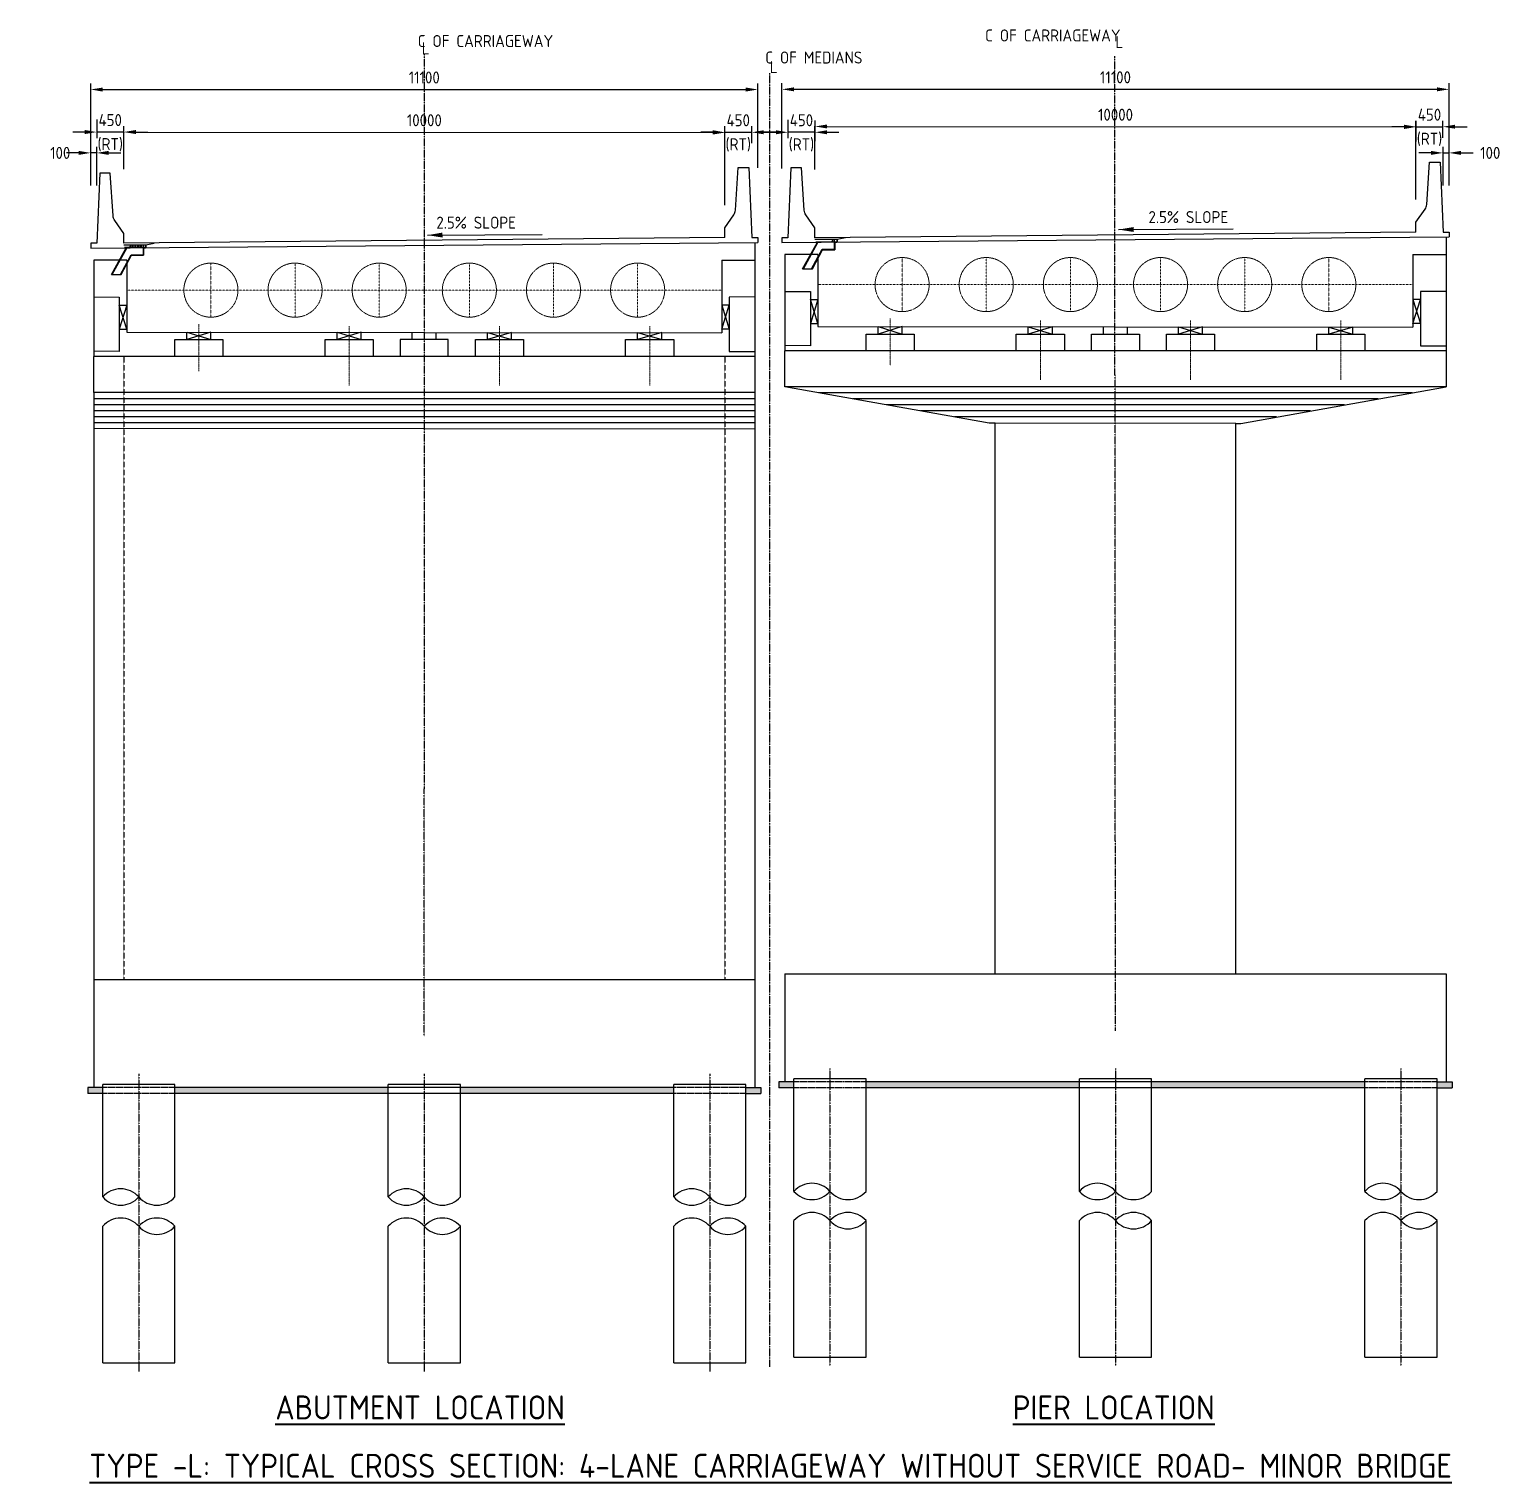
# Model space of a CAD drawing. Header units: millimetres. Extents: x 207528 to 778454, y -364692 to 101323.
# Drawn here: x 519576 to 544037, y -159691 to -135507 of the extents above; entities that cross this region are included whole.
import ezdxf

# ---------------------------------------------------------------- set-up
doc = ezdxf.new("R2010")
doc.units = ezdxf.units.MM
for name, pattern in [('CENTER', [2, 1.25, -0.25, 0.25, -0.25]), ('CENTER2', [28.575, 19.05, -3.175, 3.175, -3.175]), ('DASHED', [19.05, 12.7, -6.35]), ('HIDDEN', [0.375, 0.25, -0.125])]:
    doc.linetypes.add(name, pattern=pattern)
for name, color, linetype in [('01_1_sect-16 p&p ch-km 79260 to 84100$0$0-35-Curve-Text', 1, 'Continuous'), ('Centre', 1, 'CENTER2'), ('Dim', 253, 'Continuous'), ('Dimension', 253, 'Continuous'), ('hatch', 253, 'Continuous'), ('Misc', 1, 'Continuous'), ('Structure Dashed', 7, 'DASHED'), ('Structure Main', 3, 'Continuous')]:
    doc.layers.add(name, color=color, linetype=linetype)
for name, color, linetype, lineweight in [('centreline', 1, 'CENTER', 0), ('DWG', 7, 'Continuous', 30), ('Structure', 7, 'Continuous', 30), ('Structure int.', 255, 'Continuous', 0), ('Text large', 7, 'Continuous', 40), ('Text small', 1, 'Continuous', 20)]:
    doc.layers.add(name, color=color, linetype=linetype, lineweight=lineweight)
doc.styles.add('isocp 100', font='isocp.shx', dxfattribs={"height": 200})
doc.styles.add('isocp 200', font='isocp.shx', dxfattribs={"height": 400})
doc.styles.add('ROMANS', font='romans')
doc.styles.add('S', font='romans.shx')
doc.dimstyles.new('NH30A_100', dxfattribs={"dimscale": 100, "dimtxt": 2, "dimasz": 2, "dimexe": 1, "dimexo": 1, "dimgap": 1, "dimtad": 1, "dimdec": 0, "dimdsep": 46, "dimtxsty": 'isocp 100', "dimcen": 0.5, "dimclrd": 47, "dimclre": 47, "dimclrt": 1, "dimadec": 0, "dimazin": 0, "dimtfac": 1, "dimtdec": 0, "dimtmove": 0, "dimatfit": 3, "dimfxl": 1, "dimtolj": 1, "dimtzin": 0, "dimarcsym": 0})
doc.dimstyles.new('PS', dxfattribs={"dimscale": 0, "dimtxt": 2, "dimasz": 2, "dimexe": 1, "dimexo": 1, "dimgap": 1, "dimtad": 1, "dimdec": 0, "dimzin": 0, "dimdsep": 46, "dimtxsty": 'ROMANS', "dimcen": 1, "dimdle": 1, "dimclrd": 1, "dimclre": 1, "dimclrt": 7, "dimadec": 0, "dimazin": 0, "dimtfac": 1, "dimtdec": 0, "dimtmove": 2, "dimatfit": 3, "dimfxl": 200, "dimtvp": 250, "dimtolj": 1, "dimtzin": 0, "dimarcsym": 0})

# ---------------------------------------------------------------- blocks, each defined once
blk = doc.blocks.new('*D744')
at = {"layer": 'Defpoints', "color": 0, "transparency": 16777216}
for p in [(542647, -137130), (532646, -137815), (542646, -137823, -1)]:
    blk.add_point(p, dxfattribs=at)
at = {"layer": 'Text small', "color": 47, "lineweight": -2, "transparency": 16777216}
for p, q in [((532646, -137715), (532647, -137022)), ((532847, -137122), (542447, -137130)), ((542646, -137723), (542647, -137030))]:
    blk.add_line(p, q, dxfattribs=at)
at = {"layer": 'Text small', "color": 47, "transparency": 16777216}
for points in [[(532847, -137089), (532847, -137155), (532647, -137122)], [(542447, -137097), (542447, -137164), (542647, -137130)]]:
    blk.add_solid(points, dxfattribs=at)
at = {"layer": 'Text small', "color": 1, "transparency": 16777216, "insert": (537647, -136926), "char_height": 200, "attachment_point": 5, "rotation": 359.9516, "style": 'isocp 100'}
blk.add_mtext('\\A1;10000', dxfattribs=at)
blk = doc.blocks.new('*D743')
at = {"layer": 'Defpoints', "color": 0, "transparency": 16777216}
for p in [(543196, -136504), (532096, -137922, -2), (543196, -137913, -1)]:
    blk.add_point(p, dxfattribs=at)
at = {"layer": 'Text small', "color": 47, "lineweight": -2, "transparency": 16777216}
for p, q in [((532096, -137822), (532096, -136404)), ((543196, -137813), (543196, -136404)), ((532296, -136504), (542996, -136504))]:
    blk.add_line(p, q, dxfattribs=at)
at = {"layer": 'Text small', "color": 47, "transparency": 16777216}
for points in [[(532296, -136471), (532296, -136537), (532096, -136504)], [(542996, -136471), (542996, -136537), (543196, -136504)]]:
    blk.add_solid(points, dxfattribs=at)
at = {"layer": 'Text small', "color": 1, "transparency": 16777216, "insert": (537646, -136304), "char_height": 200, "attachment_point": 5, "style": 'isocp 100'}
blk.add_mtext('\\A1;11100', dxfattribs=at)
blk = doc.blocks.new('*D745')
at = {"layer": 'Defpoints', "color": 0, "transparency": 16777216}
for p in [(531147, -137223), (521146, -137908), (531146, -137916, -1)]:
    blk.add_point(p, dxfattribs=at)
at = {"layer": 'Text small', "color": 47, "lineweight": -2, "transparency": 16777216}
for p, q in [((521146, -137808), (521147, -137115)), ((521347, -137215), (530947, -137223)), ((531146, -137816), (531147, -137123))]:
    blk.add_line(p, q, dxfattribs=at)
at = {"layer": 'Text small', "color": 47, "transparency": 16777216}
for points in [[(521347, -137182), (521347, -137248), (521147, -137215)], [(530947, -137190), (530947, -137256), (531147, -137223)]]:
    blk.add_solid(points, dxfattribs=at)
at = {"layer": 'Text small', "color": 1, "transparency": 16777216, "insert": (526147, -137019), "char_height": 200, "attachment_point": 5, "rotation": 359.9516, "style": 'isocp 100'}
blk.add_mtext('\\A1;10000', dxfattribs=at)
blk = doc.blocks.new('*D742')
at = {"layer": 'Defpoints', "color": 0, "transparency": 16777216}
for p in [(531696, -136507), (520596, -137908, -2), (531696, -137909, -1)]:
    blk.add_point(p, dxfattribs=at)
at = {"layer": 'Text small', "color": 47, "lineweight": -2, "transparency": 16777216}
for p, q in [((520596, -137808), (520596, -136407)), ((531696, -137809), (531696, -136407)), ((520796, -136507), (531496, -136507))]:
    blk.add_line(p, q, dxfattribs=at)
at = {"layer": 'Text small', "color": 47, "transparency": 16777216}
for points in [[(520796, -136474), (520796, -136541), (520596, -136507)], [(531496, -136474), (531496, -136541), (531696, -136507)]]:
    blk.add_solid(points, dxfattribs=at)
at = {"layer": 'Text small', "color": 1, "transparency": 16777216, "insert": (526146, -136307), "char_height": 200, "attachment_point": 5, "style": 'isocp 100'}
blk.add_mtext('\\A1;11100', dxfattribs=at)
blk = doc.blocks.new('*D784')
at = {"layer": 'Defpoints', "color": 0, "transparency": 16777216}
for p in [(532196, -136909), (532196, -137219), (532646, -137939)]:
    blk.add_point(p, dxfattribs=at)
at = {"layer": 'Text small', "color": 47, "lineweight": -2, "transparency": 16777216}
for p, q in [((531996, -137219), (531796, -137219)), ((532196, -137009), (532196, -137319)), ((532646, -137219), (532196, -137219)), ((532646, -137839), (532646, -137119)), ((532846, -137219), (533046, -137219))]:
    blk.add_line(p, q, dxfattribs=at)
at = {"layer": 'Text small', "color": 47, "transparency": 16777216}
for points in [[(531996, -137185), (531996, -137252), (532196, -137219)], [(532846, -137185), (532846, -137252), (532646, -137219)]]:
    blk.add_solid(points, dxfattribs=at)
at = {"layer": 'Text small', "color": 1, "transparency": 16777216, "char_height": 200, "attachment_point": 5, "style": 'isocp 100'}
for s, insert in [('\\A1;450', (532421, -137019)), ('\\A1;(RT)', (532421, -137429))]:
    blk.add_mtext(s, dxfattribs=dict(at, insert=insert))
blk = doc.blocks.new('*D790')
at = {"layer": 'Defpoints', "color": 0, "transparency": 16777216}
for p in [(531595, -137219), (531595, -137502), (531146, -138532)]:
    blk.add_point(p, dxfattribs=at)
at = {"layer": 'Text small', "color": 47, "lineweight": -2, "transparency": 16777216}
for p, q in [((530946, -137219), (530746, -137219)), ((531146, -138432), (531146, -137119)), ((531146, -137219), (531595, -137219)), ((531595, -137402), (531595, -137119)), ((531795, -137219), (531995, -137219))]:
    blk.add_line(p, q, dxfattribs=at)
at = {"layer": 'Text small', "color": 47, "transparency": 16777216}
for points in [[(530946, -137185), (530946, -137252), (531146, -137219)], [(531795, -137185), (531795, -137252), (531595, -137219)]]:
    blk.add_solid(points, dxfattribs=at)
at = {"layer": 'Text small', "color": 1, "transparency": 16777216, "char_height": 200, "attachment_point": 5, "style": 'isocp 100'}
for s, insert in [('\\A1;450', (531370, -137019)), ('\\A1;(RT)', (531370, -137429))]:
    blk.add_mtext(s, dxfattribs=dict(at, insert=insert))
blk = doc.blocks.new('*D793')
at = {"layer": 'Defpoints', "color": 0, "transparency": 16777216}
for p in [(520696, -136905), (520696, -137215), (521146, -137935)]:
    blk.add_point(p, dxfattribs=at)
at = {"layer": 'Text small', "color": 47, "lineweight": -2, "transparency": 16777216}
for p, q in [((520496, -137215), (520296, -137215)), ((520696, -137005), (520696, -137315)), ((521146, -137215), (520696, -137215)), ((521146, -137835), (521146, -137115)), ((521346, -137215), (521546, -137215))]:
    blk.add_line(p, q, dxfattribs=at)
at = {"layer": 'Text small', "color": 47, "transparency": 16777216}
for points in [[(520496, -137181), (520496, -137248), (520696, -137215)], [(521346, -137181), (521346, -137248), (521146, -137215)]]:
    blk.add_solid(points, dxfattribs=at)
at = {"layer": 'Text small', "color": 1, "transparency": 16777216, "char_height": 200, "attachment_point": 5, "style": 'isocp 100'}
for s, insert in [('\\A1;450', (520921, -137015)), ('\\A1;(RT)', (520921, -137425))]:
    blk.add_mtext(s, dxfattribs=dict(at, insert=insert))
blk = doc.blocks.new('*D792')
at = {"layer": 'Defpoints', "color": 0, "transparency": 16777216}
for p in [(543095, -137126), (543095, -137409), (542646, -138440)]:
    blk.add_point(p, dxfattribs=at)
at = {"layer": 'Text small', "color": 47, "lineweight": -2, "transparency": 16777216}
for p, q in [((542446, -137126), (542246, -137126)), ((542646, -138340), (542646, -137026)), ((542646, -137126), (543095, -137126)), ((543095, -137309), (543095, -137026)), ((543295, -137126), (543495, -137126))]:
    blk.add_line(p, q, dxfattribs=at)
at = {"layer": 'Text small', "color": 47, "transparency": 16777216}
for points in [[(542446, -137093), (542446, -137159), (542646, -137126)], [(543295, -137093), (543295, -137159), (543095, -137126)]]:
    blk.add_solid(points, dxfattribs=at)
at = {"layer": 'Text small', "color": 1, "transparency": 16777216, "char_height": 200, "attachment_point": 5, "style": 'isocp 100'}
for s, insert in [('\\A1;450', (542871, -136926)), ('\\A1;(RT)', (542871, -137336))]:
    blk.add_mtext(s, dxfattribs=dict(at, insert=insert))
blk = doc.blocks.new('*D791')
at = {"layer": 'Defpoints', "color": 0, "transparency": 16777216}
for p in [(543196, -137562), (543096, -138203), (543196, -138203)]:
    blk.add_point(p, dxfattribs=at)
at = {"layer": 'Text small', "color": 47, "lineweight": -2, "transparency": 16777216}
for p, q in [((543096, -138103), (543096, -137462)), ((543196, -138103), (543196, -137462)), ((542896, -137562), (542696, -137562)), ((543096, -137562), (543196, -137562)), ((543396, -137562), (543596, -137562))]:
    blk.add_line(p, q, dxfattribs=at)
at = {"layer": 'Text small', "color": 47, "transparency": 16777216}
for points in [[(542896, -137528), (542896, -137595), (543096, -137562)], [(543396, -137528), (543396, -137595), (543196, -137562)]]:
    blk.add_solid(points, dxfattribs=at)
at = {"layer": 'Text small', "color": 1, "transparency": 16777216, "insert": (543596, -137562), "char_height": 200, "attachment_point": 5, "style": 'isocp 100'}
blk.add_mtext('\\A1;     100', dxfattribs=at)
blk = doc.blocks.new('*D847')
at = {"layer": 'Defpoints', "color": 0, "transparency": 16777216}
for p in [(520596, -137562), (520596, -138203), (520696, -138203)]:
    blk.add_point(p, dxfattribs=at)
at = {"layer": 'Text small', "color": 47, "lineweight": -2, "transparency": 16777216}
for p, q in [((520596, -138103), (520596, -137462)), ((520696, -138103), (520696, -137462)), ((520396, -137562), (520196, -137562)), ((520696, -137562), (520596, -137562)), ((520896, -137562), (521096, -137562))]:
    blk.add_line(p, q, dxfattribs=at)
at = {"layer": 'Text small', "color": 47, "transparency": 16777216}
for points in [[(520396, -137528), (520396, -137595), (520596, -137562)], [(520896, -137528), (520896, -137595), (520696, -137562)]]:
    blk.add_solid(points, dxfattribs=at)
at = {"layer": 'Text small', "color": 1, "transparency": 16777216, "insert": (519803, -137562), "char_height": 200, "attachment_point": 5, "style": 'isocp 100'}
blk.add_mtext('\\A1;     100', dxfattribs=at)

msp = doc.modelspace()

# ---------------------------------------------------------------- hatches: boundary and pattern name
at = {"layer": 'Dim'}
h = msp.add_hatch(dxfattribs=at)
h.set_pattern_fill('AR-CONC', color=256, scale=20, style=0)
h.set_pattern_definition([(50, (515304.06, -480382.92), (143.452037, -12.550427), [15, -165]), (355, (515304.06, -480382.92), (-27.75027, 150.43843), [12, -132]), (100.451444, (515316.01, -480383.97), (115.70177, 137.888), [12.74804, -140.22842]), (46.1842, (515304.06, -480342.92), (213.44827, -33.10386), [22.5, -247.5]), (96.635635, (515321.85, -480345.68), (186.93239, 194.82372), [19.12207, -210.34275]), (351.184164, (515304.06, -480342.92), (186.93239, 194.82372), [18, -198]), (21, (515324.06, -480352.92), (119.38141, -80.52378), [15, -165]), (326, (515324.06, -480352.92), (48.663066, 145.03001), [12, -132]), (71.451445, (515334.01, -480359.63), (168.044475, 64.50623), [12.74804, -140.22842]), (37.5, (515304.06, -480382.923), (2.431971, 66.578771), [0, -130.4, 0, -134, 0, -132.5]), (7.5, (515304.06, -480382.92), (52.613907, 78.882342), [0, -76.4, 0, -127.4, 0, -50.5]), (327.5, (515259.46, -480382.923), (106.764487, -4.510974), [0, -50, 0, -156, 0, -207]), (317.5, (515239.46, -480382.92), (116.637234, 20.020996), [0, -65, 0, -103.6, 0, -147])])
h.paths.add_polyline_path([(520546, -153116.5), (520796, -153116.5), (520796, -153216.5), (520546, -153216.5)])
h.paths.add_polyline_path([(521996, -153116.5), (525546, -153116.5), (525546, -153216.5), (521996, -153216.5)])
h.paths.add_polyline_path([(526746, -153116.5), (530296, -153116.5), (530296, -153216.5), (526746, -153216.5)])
h.paths.add_polyline_path([(531496, -153116.5), (531646, -153116.5), (531746, -153116.5), (531746, -153216.5), (531496, -153216.5)])
h = msp.add_hatch(dxfattribs=at)
h.set_pattern_fill('AR-CONC', color=256, scale=20, style=0)
h.set_pattern_definition([(50, (502804.12, -480290.23), (143.452037, -12.550427), [15, -165]), (355, (502804.12, -480290.23), (-27.75027, 150.43843), [12, -132]), (100.451444, (502816.07, -480291.27), (115.70177, 137.888), [12.74804, -140.22842]), (46.1842, (502804.12, -480250.23), (213.44827, -33.10386), [22.5, -247.5]), (96.635635, (502821.9, -480252.99), (186.93239, 194.82372), [19.12207, -210.34275]), (351.184164, (502804.12, -480250.23), (186.93239, 194.82372), [18, -198]), (21, (502824.12, -480260.23), (119.38141, -80.52378), [15, -165]), (326, (502824.12, -480260.23), (48.663066, 145.03001), [12, -132]), (71.451445, (502834.07, -480266.94), (168.044475, 64.50623), [12.74804, -140.22842]), (37.5, (502804.117, -480290.227), (2.431971, 66.578771), [0, -130.4, 0, -134, 0, -132.5]), (7.5, (502804.12, -480290.23), (52.613907, 78.882342), [0, -76.4, 0, -127.4, 0, -50.5]), (327.5, (502759.517, -480290.227), (106.764487, -4.510974), [0, -50, 0, -156, 0, -207]), (317.5, (502739.52, -480290.23), (116.637234, 20.020996), [0, -65, 0, -103.6, 0, -147])])
h.paths.add_polyline_path([(532046, -153023.8), (532296, -153023.8), (532296, -153123.8), (532046, -153123.8)])
h.paths.add_polyline_path([(533496, -153023.8), (537046, -153023.8), (537046, -153123.8), (533496, -153123.8)])
h.paths.add_polyline_path([(538246, -153023.8), (541796, -153023.8), (541796, -153123.8), (538246, -153123.8)])
h.paths.add_polyline_path([(542996, -153023.8), (543146, -153023.8), (543246, -153023.8), (543246, -153123.8), (542996, -153123.8)])

# ---------------------------------------------------------------- linework, layer by layer
for p, q in [((520696, -139146.8, -23098.1), (520696, -139146.2, -23098.1)), ((543096, -138958.5, 5.5), (543096, -138957.8, 5.5))]:
    msp.add_line(p, q)
at = {"color": 0}
for p, q in [((520939.4, -139583.3, -23098), (521188.4, -139141.3, -23098)), ((520953.1, -139583.3, -23098), (521195.7, -139148.2, -23098)), ((521146.3, -139091.8, -23098), (521515.7, -139090.6, -23098)), ((521161, -139133.3, -23098), (521467.7, -139133.3, -23098)), ((521234.3, -139124, -23098), (521250.3, -139124, -23098)), ((521250.3, -139090.6, -23098), (521250.3, -139124, -23098)), ((521281, -139090.6, -23098), (521281, -139124, -23098)), ((521281, -139124, -23098), (521297, -139124, -23098)), ((521297, -139090.6, -23098), (521297, -139124, -23098)), ((521327.7, -139090.6, -23098), (521327.7, -139124, -23098)), ((521327.7, -139124, -23098), (521343.7, -139124, -23098)), ((521343.7, -139090.6, -23098), (521343.7, -139124, -23098)), ((521374.3, -139090.6, -23098), (521374.3, -139124, -23098)), ((521374.3, -139124, -23098), (521390.3, -139124, -23098)), ((521390.3, -139090.6, -23098), (521390.3, -139124, -23098)), ((521421, -139090.6, -23098), (521421, -139124, -23098)), ((521421, -139124, -23098), (521437, -139124, -23098)), ((521437, -139090.6, -23098), (521437, -139124, -23098)), ((521467.7, -139090.6, -23098), (521467.7, -139258.6, -23098)), ((521467.7, -139133.3, -23098), (521507.7, -139133.3, -23098)), ((521475.7, -139141.3, -23098), (521475.7, -139266.6, -23098)), ((521475.7, -139141.3, -23098), (521510.3, -139141.3, -23098)), ((521515.7, -139133.3, -23098), (521507.7, -139133.3, -23098)), ((521510.3, -139090.6, -23098), (521510.3, -139141.3, -23098)), ((521515.7, -139090.6, -23098), (521653.5, -139062, -23098)), ((521515.7, -139090.6, -23098), (521515.7, -139133.3, -23098)), ((532439.5, -139490.6, 4.6), (532688.5, -139048.6, 4.6)), ((532453.2, -139490.6, 4.6), (532695.7, -139055.5, 4.6)), ((532589.5, -139490.6, 4.6), (532767.5, -139165.9, 4.6)), ((532603.2, -139490.6, 4.6), (532773.7, -139173.9, 4.6)), ((532646.4, -138999.1, 4.6), (533015.7, -138997.9, 4.6)), ((532661, -139040.6, 4.6), (532967.7, -139040.6, 4.6)), ((532767.5, -139165.9, 4.6), (532967.7, -139165.9, 4.6)), ((532773.7, -139173.9, 4.6), (532975.7, -139173.9, 4.6)), ((532921, -139031.3, 4.6), (532937, -139031.3, 4.6)), ((532937, -138997.9, 4.6), (532937, -139031.3, 4.6)), ((532967.7, -138997.9, 4.6), (532967.7, -139165.9, 4.6)), ((532967.7, -139040.6, 4.6), (533007.7, -139040.6, 4.6)), ((532975.7, -139048.6, 4.6), (532975.7, -139173.9, 4.6)), ((532975.7, -139048.6, 4.6), (533010.4, -139048.6, 4.6)), ((533015.7, -139040.6, 4.6), (533007.7, -139040.6, 4.6)), ((533010.4, -138997.9, 4.6), (533010.4, -139048.6, 4.6)), ((533015.7, -138997.9, 4.6), (533153.6, -138969.3, 4.6)), ((533015.7, -138997.9, 4.6), (533015.7, -139040.6, 4.6)), ((521089.4, -139583.3, -23098), (521267.4, -139258.6, -23098)), ((521103.1, -139583.3, -23098), (521273.6, -139266.6, -23098)), ((521267.4, -139258.6, -23098), (521467.7, -139258.6, -23098)), ((521273.6, -139266.6, -23098), (521475.7, -139266.6, -23098)), ((520939.4, -139583.3, -23098), (521103.1, -139583.3, -23098)), ((532439.5, -139490.6, 4.6), (532603.2, -139490.6, 4.6))]:
    msp.add_line(p, q, dxfattribs=at)
at = {"layer": '01_1_sect-16 p&p ch-km 79260 to 84100$0$0-35-Curve-Text', "color": 3}
for p, q in [((531646, -139053.4, -24229.2), (531646, -141549.8, 160564.3)), ((543146, -138960.7, -1126.6), (543146, -141457.1, 183666.9)), ((521196, -139345.7, -18382.6), (520646, -139345.7, -23098.1)), ((520646, -139345.7, -23098.1), (520646, -140949.8, 160564.3)), ((531096, -139345.7, -18382.6), (531646, -139345.7, -23098.1)), ((532696, -139253.1, 4720), (532146, -139253.1, 4.6)), ((532146, -139253.1, 4.6), (532146, -140857.1, 183666.9)), ((542596, -139253.1, 4720), (543146, -139253.1, 4.6))]:
    msp.add_line(p, q, dxfattribs=at)
at = {"layer": 'Centre', "ltscale": 0.2}
for p, q in [((526146, -152264.1, -23100.7), (526149.6, -135921.5, 160566.1)), ((537646, -152171.4, 2), (537634.4, -135950.8, 6)), ((531896, -157765, -1.1), (531896, -136234.2, 1.7)), ((532896, -152797.3, 2), (532896, -157749.6, 2)), ((537646, -152797.3, 2), (537646, -157749.6, 2)), ((542396, -152797.3, 2), (542396, -157749.6, 2)), ((521396, -152890, -23100.7), (521396, -157842.3, -23100.7)), ((526146, -152890, -23100.7), (526146, -157842.3, -23100.7)), ((530896, -152890, -23100.7), (530896, -157842.3, -23100.7))]:
    msp.add_line(p, q, dxfattribs=at)
at = {"layer": 'centreline', "ltscale": 0.09}
for p, q in [((523996, -139396.1, -103252.9), (523996, -140296.1, -103252.9)), ((525396, -139394.4, -103252.8), (525396, -140294.4, -103252.8)), ((526896, -139394.4, -103252.8), (526896, -140294.4, -103252.8)), ((535496, -139303.4, -80150.3), (535496, -140203.4, -80150.3)), ((536896, -139301.7, -80150.2), (536896, -140201.7, -80150.2)), ((538396, -139301.7, -80150.2), (538396, -140201.7, -80150.2)), ((539796, -139303.4, -80150.3), (539796, -140203.4, -80150.3))]:
    msp.add_line(p, q, dxfattribs=at)
at = {"layer": 'centreline', "ltscale": 0.1}
for p, q in [((528296, -139396.1, -103252.9), (528296, -140296.1, -103252.9)), ((529696, -139396, -103252.9), (529696, -140296, -103252.9)), ((531096, -139844.9, -18382.6), (521196, -139844.9, -23097.6)), ((542596, -139752.2, 4720), (532696, -139752.2, 5))]:
    msp.add_line(p, q, dxfattribs=at)
at = {"layer": 'centreline', "ltscale": 10}
for p, q in [((533896, -140318.3, 4.6), (533896, -141098.9, 4.6)), ((536396, -140353.5, 4.7), (536396, -141339.2, 4.7)), ((538896, -140353.5, 4.8), (538896, -141339.2, 4.8)), ((541396, -140353.5, 4.7), (541396, -141339.2, 4.7)), ((522396, -140410.9, -23098), (522396, -141191.6, -23098)), ((524896, -140446.2, -23097.9), (524896, -141431.9, -23097.9)), ((527396, -140446.2, -23097.8), (527396, -141431.9, -23097.8)), ((529896, -140446.2, -23097.9), (529896, -141431.9, -23097.9))]:
    msp.add_line(p, q, dxfattribs=at)
at = {"layer": 'Dim'}
msp.add_line((531696, -138971.2, -23097.2), (531696, -139053, -23097.2), dxfattribs=at)
at = {"layer": 'DWG', "color": 7, "lineweight": -2}
for p, q in [((521071, -140094.7, -18382.6), (521196, -140094.7, -18382.6)), ((531221, -140094.7, -18382.6), (531096, -140094.7, -18382.6)), ((532571, -140002, 4720), (532696, -140002, 4720)), ((542721, -140002, 4720), (542596, -140002, 4720)), ((532571, -140402, 4720), (532696, -140402, 4720)), ((542721, -140402, 4720), (542596, -140402, 4720)), ((521071, -140494.7, -18382.6), (521196, -140494.7, -18382.6)), ((522196, -140669.7, -206760.4), (522196, -140545.8, -206760.4)), ((522596, -140669.7, -206760.4), (522596, -140545.8, -206760.4)), ((524696, -140669.9, -206760.3), (524696, -140548, -206760.3)), ((525096, -140669.9, -206760.3), (525096, -140548, -206760.3)), ((525946, -140669.9, -290707.7), (525946, -140550.2, -290707.7)), ((526346, -140669.9, -290707.7), (526346, -140550.2, -290707.7)), ((527196, -140669.9, -206760.2), (527196, -140550.2, -206760.2)), ((527596, -140669.9, -206760.2), (527596, -140550.2, -206760.2)), ((529696, -140669.9, -206760.3), (529696, -140552.4, -206760.3)), ((530096, -140669.9, -206760.3), (530096, -140552.4, -206760.3)), ((531221, -140494.7, -18382.6), (531096, -140494.7, -18382.6)), ((533696, -140577, -183657.8), (533696, -140453.1, -183657.8)), ((534096, -140577, -183657.8), (534096, -140453.1, -183657.8)), ((536196, -140577.2, -183657.6), (536196, -140455.3, -183657.6)), ((536596, -140577.2, -183657.6), (536596, -140455.3, -183657.6)), ((537446, -140577.2, -183657.6), (537446, -140457.5, -183657.6)), ((537846, -140577.2, -183657.6), (537846, -140457.5, -183657.6)), ((538696, -140577.2, -183657.5), (538696, -140457.5, -183657.5)), ((539096, -140577.2, -183657.5), (539096, -140457.5, -183657.5)), ((541196, -140577.2, -183657.6), (541196, -140459.7, -183657.6)), ((541596, -140577.2, -183657.6), (541596, -140459.7, -183657.6))]:
    msp.add_line(p, q, dxfattribs=at)
at = {"layer": 'DWG', "lineweight": -2}
for points, elevation in [([(532146, -139866.5), (532571, -139869.8), (532571, -140772.9), (532146, -140769.7)], 4.6), ([(543146, -139866.5), (542721, -139869.8), (542721, -140772.9), (543146, -140772.9)], 4.6), ([(520646, -139959.2), (521071, -139962.5), (521071, -140865.6), (520646, -140862.4)], -23098.1), ([(531646, -139959.2), (531221, -139962.5), (531221, -140865.6), (531646, -140865.6)], -23098.1), ([(533496, -140857.1), (533496, -140577), (534296, -140577), (534296, -140857.1)], 4.6), ([(535996, -140857.1), (535996, -140577.2), (536796, -140577.2), (536796, -140857.1)], 4.7), ([(537246, -140857.1), (537246, -140577.2), (538046, -140577.2), (538046, -140857.1)], 4.8), ([(538496, -140857.1), (538496, -140577.2), (539296, -140577.2), (539296, -140857.1)], 4.8), ([(540996, -140857.1), (540996, -140577.2), (541796, -140577.2), (541796, -140857.1)], 4.7), ([(521996, -140949.8), (521996, -140669.7), (522796, -140669.7), (522796, -140949.8)], -23098), ([(524496, -140949.8), (524496, -140669.9), (525296, -140669.9), (525296, -140949.8)], -23097.9), ([(526546, -140949.8), (526546, -140669.9), (525746, -140669.9), (525746, -140949.8)], -107045.4), ([(526996, -140949.8), (526996, -140669.9), (527796, -140669.9), (527796, -140949.8)], -23097.8), ([(529496, -140949.8), (529496, -140669.9), (530296, -140669.9), (530296, -140949.8)], -23097.9)]:
    msp.add_lwpolyline(points, dxfattribs=dict(at, elevation=elevation))
at = {"layer": 'hatch', "color": 7, "lineweight": -2}
for p, q in [((521196, -140094.7, -18382.6), (521071, -140494.7, -18382.6)), ((521196, -140494.7, -18382.6), (521071, -140094.7, -18382.6)), ((531096, -140094.7, -18382.6), (531221, -140494.7, -18382.6)), ((531096, -140494.7, -18382.6), (531221, -140094.7, -18382.6)), ((532696, -140002, 4720), (532571, -140402, 4720)), ((532696, -140402, 4720), (532571, -140002, 4720)), ((542596, -140002, 4720), (542721, -140402, 4720)), ((542596, -140402, 4720), (542721, -140002, 4720)), ((522196, -140545.8, -206760.4), (522596, -140669.7, -206760.4)), ((522596, -140545.8, -206760.4), (522196, -140669.7, -206760.4)), ((524696, -140548, -206760.3), (525096, -140669.9, -206760.3)), ((525096, -140548, -206760.3), (524696, -140669.9, -206760.3)), ((527196, -140550.2, -206760.2), (527596, -140669.9, -206760.2)), ((527596, -140550.2, -206760.2), (527196, -140669.9, -206760.2)), ((529696, -140552.4, -206760.3), (530096, -140669.9, -206760.3)), ((530096, -140552.4, -206760.3), (529696, -140669.9, -206760.3)), ((533696, -140453.1, -183657.8), (534096, -140577, -183657.8)), ((534096, -140453.1, -183657.8), (533696, -140577, -183657.8)), ((536196, -140455.3, -183657.6), (536596, -140577.2, -183657.6)), ((536596, -140455.3, -183657.6), (536196, -140577.2, -183657.6)), ((538696, -140457.5, -183657.5), (539096, -140577.2, -183657.5)), ((539096, -140457.5, -183657.5), (538696, -140577.2, -183657.5)), ((541196, -140459.7, -183657.6), (541596, -140577.2, -183657.6)), ((541596, -140459.7, -183657.6), (541196, -140577.2, -183657.6))]:
    msp.add_line(p, q, dxfattribs=at)
at = {"layer": 'Misc'}
for centre, start, end in [((521096, -155201, -23100.7), 41.26178, 138.73822), ((525846, -155201, -23100.7), 41.26178, 138.73822), ((530596, -155201, -23100.7), 41.26178, 138.73822), ((532596, -155108.3, 2), 41.26178, 138.73822), ((537346, -155108.3, 2), 41.26178, 138.73822), ((542096, -155108.3, 2), 41.26178, 138.73822), ((521096, -154674.6, -23100.7), 221.26178, 318.73822), ((521696, -154674.6, -23100.7), 221.26178, 318.73822), ((525846, -154674.6, -23100.7), 221.26178, 318.73822), ((526446, -154674.6, -23100.7), 221.26178, 318.73822), ((530596, -154674.6, -23100.7), 221.26178, 318.73822), ((531196, -154674.6, -23100.7), 221.26178, 318.73822), ((532596, -154581.9, 2), 221.26178, 318.73822), ((533196, -154581.9, 2), 221.26178, 318.73822), ((537346, -154581.9, 2), 221.26178, 318.73822), ((537946, -154581.9, 2), 221.26178, 318.73822), ((542096, -154581.9, 2), 221.26178, 318.73822), ((542696, -154581.9, 2), 221.26178, 318.73822), ((521096, -155687.4, -23100.7), 41.26178, 138.73822), ((521696, -155687.4, -23100.7), 41.26178, 138.73822), ((525846, -155687.4, -23100.7), 41.26178, 138.73822), ((526446, -155687.4, -23100.7), 41.26178, 138.73822), ((530596, -155687.4, -23100.7), 41.26178, 138.73822), ((531196, -155687.4, -23100.7), 41.26178, 138.73822), ((532596, -155594.7, 2), 41.26178, 138.73822), ((533196, -155594.7, 2), 41.26178, 138.73822), ((537346, -155594.7, 2), 41.26178, 138.73822), ((537946, -155594.7, 2), 41.26178, 138.73822), ((542096, -155594.7, 2), 41.26178, 138.73822), ((542696, -155594.7, 2), 41.26178, 138.73822), ((521696, -155161, -23100.7), 221.26178, 318.73822), ((526446, -155161, -23100.7), 221.26178, 318.73822), ((531196, -155161, -23100.7), 221.26178, 318.73822), ((533196, -155068.3, 2), 221.26178, 318.73822), ((537946, -155068.3, 2), 221.26178, 318.73822), ((542696, -155068.3, 2), 221.26178, 318.73822)]:
    msp.add_arc(centre, 399.1, start, end, dxfattribs=at)
at = {"layer": 'Structure'}
for p, q in [((543196, -138878.5, 5.5), (543196, -138960.3, 5.5)), ((520596, -139066.8, -23098.1), (520596, -139148.6, -23098.1)), ((532096, -138974.1, 4.5), (532096, -139052.6, 4.5)), ((520645.6, -141549.8, 160564.3), (520645.6, -152816.5, 160564.3)), ((531646, -141549.8, 160564.3), (531646, -152116.5, -23099.2)), ((535546, -142060, 4.3), (532145.6, -141457.1, 91835.7)), ((539730.7, -142062.7, -409.8), (543146, -141457.1, 183666.9)), ((535646, -142060, 4.3), (535546, -142060, 4.3)), ((520645.6, -151316.5, -23103.7), (531646, -151316.5, -23103.7))]:
    msp.add_line(p, q, dxfattribs=at)
at = {"layer": 'Structure', "color": 7, "linetype": 'HIDDEN', "ltscale": 5}
for p, q in [((521145.6, -140949.8, 160564.3), (521145.6, -151316.5, 160564.3)), ((531146, -140949.8, 170993.1), (531146, -151316.5, -9194.1))]:
    msp.add_line(p, q, dxfattribs=at)
at = {"layer": 'Structure'}
for points, elevation in [([(542646, -138878.5), (542646, -138713.5), (542797, -138497.8, 0.1368849), (542823.8, -138421.7), (542871, -137713.5), (543046, -137713.5), (543096, -138878.5), (543196, -138878.5)], 5.5), ([(521146, -139066.8), (521146, -138901.8), (520995, -138686.1, -0.1368849), (520968.2, -138610.1), (520921, -137901.8), (520746, -137901.8), (520696, -139066.8), (520596, -139066.8)], -23098.1), ([(531146, -138971.2), (531146, -138806.2), (531297, -138590.5, 0.1368849), (531323.8, -138514.4), (531371, -137806.2), (531546, -137806.2), (531596, -138971.2), (531696, -138971.2)], -23097.2), ([(532646, -138974.1), (532646, -138809.1), (532495, -138593.4, -0.1368849), (532468.2, -138517.4), (532421, -137809.1), (532246, -137809.1), (532196, -138974.1), (532096, -138974.1)], 4.5)]:
    msp.add_lwpolyline(points, format="xyb", dxfattribs=dict(at, elevation=elevation))
at = {"layer": 'Structure Dashed'}
for p, q in [((521996, -153116.5, -23100.7), (520796, -153116.5, -23100.7)), ((526746, -153116.5, -23100.7), (525546, -153116.5, -23100.7)), ((531496, -153116.5, -23100.7), (530296, -153116.5, -23100.7)), ((533496, -153023.8, 2), (532296, -153023.8, 2)), ((533496, -153123.8, 2), (532296, -153123.8, 2)), ((538246, -153023.8, 2), (537046, -153023.8, 2)), ((538246, -153123.8, 2), (537046, -153123.8, 2)), ((542996, -153023.8, 2), (541796, -153023.8, 2)), ((542996, -153123.8, 2), (541796, -153123.8, 2)), ((521996, -153216.5, -23100.7), (520796, -153216.5, -23100.7)), ((526746, -153216.5, -23100.7), (525546, -153216.5, -23100.7)), ((531496, -153216.5, -23100.7), (530296, -153216.5, -23100.7))]:
    msp.add_line(p, q, dxfattribs=at)
at = {"layer": 'Structure int.', "color": 240, "linetype": 'HIDDEN', "ltscale": 3, "true_color": 0xed1f24}
for p, q in [((522596, -139396, -103252.9), (522596, -140296, -103252.9)), ((534096, -139303.3, -80150.3), (534096, -140203.3, -80150.3)), ((541196, -139303.3, -80150.3), (541196, -140203.3, -80150.3))]:
    msp.add_line(p, q, dxfattribs=at)
at = {"layer": 'Structure int.', "color": 9, "linetype": 'HIDDEN', "ltscale": 2}
for centre in [(522596, -139846, -103252.9), (523996, -139846.1, -103252.9), (525396, -139846.1, -103252.8), (526896, -139846.1, -103252.8), (528296, -139846.1, -103252.9), (529696, -139846, -103252.9), (534096, -139753.3, -80150.3), (535496, -139753.4, -80150.3), (536896, -139753.4, -80150.2), (538396, -139753.4, -80150.2), (539796, -139753.4, -80150.3), (541196, -139753.3, -80150.3)]:
    msp.add_circle(centre, 450, dxfattribs=at)
at = {"layer": 'Structure Main'}
for p, q in [((542646, -138878.5, 5.5), (532646, -138974.1, 4.5)), ((520596, -139145.3, -23202.6), (531696, -139053, 1.2)), ((531146, -138971.2, -23097.2), (521146, -139066.8, -23098.1)), ((532096, -139052.6, -100), (543196, -138960.3, 23103.8)), ((521196, -139345.7, -18382.6), (521196, -140544.9, -18382.6)), ((531096, -139345.7, -18382.6), (531096, -140553.7, -18382.6)), ((532696, -139253.1, 4720), (532696, -140452.2, 4720)), ((542596, -139253.1, 4720), (542596, -140461, 4720)), ((521196, -140544.9, -20906.8), (531096, -140553.7, 142606.1)), ((532696, -140452.2, 2195.8), (542596, -140461, 165708.8)), ((532145.6, -141457.1, 91835.7), (532146, -140857.1, 4.6)), ((543146, -140857.1, 183666.9), (532146, -140857.1, 183666.9)), ((520645.6, -141549.8, 68733.1), (520646, -140949.8, -23098.1)), ((531646, -140949.8, 160564.3), (520646, -140949.8, 160564.3)), ((531646, -141549.8, 160564.3), (520645.6, -141549.8, 160564.3)), ((543146, -141457.1, 183666.9), (532145.6, -141457.1, 183666.9)), ((539646, -142062.7, 198844.9), (535545.6, -142060, 191301.8)), ((535646, -151223.8, -1), (535646, -142060, 4.3)), ((539646, -151223.8, 2), (539646, -142062.7, 198844.9)), ((539646, -142062.7, 198844.9), (539730.7, -142062.7, 198844.9)), ((531646, -142157.8, 182180.8), (520645.6, -142150.3, 161944.7)), ((520646, -151316.5, -23100.7), (531646, -151316.5, -23100.7)), ((520646, -151316.5, -23100.7), (520646, -153116.5, -23100.7)), ((531646, -151316.5, -23100.7), (531646, -153116.5, -23100.7)), ((532146, -151223.8, 2), (543146, -151223.8, 2)), ((532146, -151223.8, 2), (532146, -153023.8, 2)), ((543146, -151223.8, 2), (543146, -153023.8, 2)), ((520796, -153116.5, -23100.7), (520546, -153116.5, -23100.7)), ((520546, -153116.5, -23100.7), (520546, -153216.5, -23100.7)), ((520796, -153116.5, -23100.7), (520646, -153116.5, -23100.7)), ((520796, -154937.8, -23100.7), (520796, -153066.5, -23100.7)), ((521996, -153066.5, -23100.7), (520796, -153066.5, -23100.7)), ((521996, -154937.8, -23100.7), (521996, -153066.5, -23100.7)), ((530296, -153116.5, -23100.7), (521996, -153116.5, -23100.7)), ((530296, -153116.5, -23100.7), (521996, -153116.5, -23100.7)), ((525546, -154937.8, -23100.7), (525546, -153066.5, -23100.7)), ((526746, -153066.5, -23100.7), (525546, -153066.5, -23100.7)), ((526746, -154937.8, -23100.7), (526746, -153066.5, -23100.7)), ((530296, -154937.8, -23100.7), (530296, -153066.5, -23100.7)), ((531496, -153066.5, -23100.7), (530296, -153066.5, -23100.7)), ((531496, -154937.8, -23100.7), (531496, -153066.5, -23100.7)), ((531496, -153116.5, -23100.7), (531746, -153116.5, -23100.7)), ((531496, -153116.5, -23100.7), (531646, -153116.5, -23100.7)), ((531746, -153116.5, -23100.7), (531746, -153216.5, -23100.7)), ((532296, -153023.8, 2), (532046, -153023.8, 2)), ((532046, -153023.8, 2), (532046, -153123.8, 2)), ((532296, -153123.8, 2), (532046, -153123.8, 2)), ((532296, -153023.8, 2), (532146, -153023.8, 2)), ((532296, -154845.1, 2), (532296, -152973.8, 2)), ((533496, -152973.8, 2), (532296, -152973.8, 2)), ((533496, -154845.1, 2), (533496, -152973.8, 2)), ((541796, -153023.8, 2), (533496, -153023.8, 2)), ((541796, -153023.8, 2), (533496, -153023.8, 2)), ((541796, -153123.8, 2), (533496, -153123.8, 2)), ((537046, -154845.1, 2), (537046, -152973.8, 2)), ((538246, -152973.8, 2), (537046, -152973.8, 2)), ((538246, -154845.1, 2), (538246, -152973.8, 2)), ((541796, -154845.1, 2), (541796, -152973.8, 2)), ((542996, -152973.8, 2), (541796, -152973.8, 2)), ((542996, -154845.1, 2), (542996, -152973.8, 2)), ((542996, -153023.8, 2), (543246, -153023.8, 2)), ((542996, -153023.8, 2), (543146, -153023.8, 2)), ((542996, -153123.8, 2), (543246, -153123.8, 2)), ((543246, -153023.8, 2), (543246, -153123.8, 2)), ((520796, -153216.5, -23100.7), (520546, -153216.5, -23100.7)), ((530296, -153216.5, -23100.7), (521996, -153216.5, -23100.7)), ((531496, -153216.5, -23100.7), (531746, -153216.5, -23100.7)), ((520796, -157698.4, -23100.7), (520796, -155424.2, -23100.7)), ((521996, -157698.4, -23100.7), (521996, -155424.2, -23100.7)), ((525546, -157698.4, -23100.7), (525546, -155424.2, -23100.7)), ((526746, -157698.4, -23100.7), (526746, -155424.2, -23100.7)), ((530296, -157698.4, -23100.7), (530296, -155424.2, -23100.7)), ((531496, -157698.4, -23100.7), (531496, -155424.2, -23100.7)), ((532296, -157605.7, 2), (532296, -155331.5, 2)), ((533496, -157605.7, 2), (533496, -155331.5, 2)), ((537046, -157605.7, 2), (537046, -155331.5, 2)), ((538246, -157605.7, 2), (538246, -155331.5, 2)), ((541796, -157605.7, 2), (541796, -155331.5, 2)), ((542996, -157605.7, 2), (542996, -155331.5, 2)), ((520796, -157698.4, -23100.7), (521996, -157698.4, -23100.7)), ((525546, -157698.4, -23100.7), (526746, -157698.4, -23100.7)), ((530296, -157698.4, -23100.7), (531496, -157698.4, -23100.7)), ((532296, -157605.7, 2), (533496, -157605.7, 2)), ((537046, -157605.7, 2), (538246, -157605.7, 2)), ((541796, -157605.7, 2), (542996, -157605.7, 2))]:
    msp.add_line(p, q, dxfattribs=at)
at = {"layer": 'Structure Main', "color": 9}
for p, q in [((542582.1, -141557.1, 183666.9), (532709.6, -141557.1, 183666.9)), ((520645.6, -141649.9, 160564.3), (531646, -141649.9, 160564.3)), ((520645.6, -141749.9, 160564.3), (531646, -141749.9, 160564.3)), ((520645.6, -141849.9, 160564.3), (531646, -141849.9, 160564.3)), ((542018.1, -141657.1, 183666.9), (533273.7, -141657.1, 183666.9)), ((541454.2, -141757.1, 183666.9), (533837.7, -141757.1, 183666.9)), ((540890.2, -141857.1, 183666.9), (534401.7, -141857.1, 183666.9)), ((520645.6, -141949.9, 160564.3), (531646, -141949.9, 160564.3)), ((520645.6, -142049.9, 160564.3), (531646, -142049.9, 160564.3)), ((540326.3, -141957.1, 183666.9), (534965.7, -141957.1, 183666.9))]:
    msp.add_line(p, q, dxfattribs=at)

# ---------------------------------------------------------------- texts
at = {"layer": 'Text large', "char_height": 400, "attachment_point": 5, "style": 'isocp 100'}
for s, insert, width in [('{\\LABUTMENT LOCATION}', (526076.3, -158441.2, -23096.4), 21690.672), ('{\\LPIER LOCATION}', (537617, -158441.2, -23096.4), 21690.672), ('{\\LTYPE -L: TYPICAL CROSS SECTION: 4-LANE CARRIAGEWAY WITHOUT SERVICE ROAD- MINOR BRIDGE}', (531908, -159411.4, -23096.4), 24107.196)]:
    msp.add_mtext(s, dxfattribs=dict(at, insert=insert, width=width))
at = {"layer": 'Text small'}
for s, style, p in [('C OF CARRIAGEWAY ', 'isocp 100', (535477.9, -135707.2, 183668.7)), ('C OF CARRIAGEWAY ', 'isocp 100', (526038.2, -135799.9, 160566.1)), ('L', 'isocp 100', (526104.7, -135921.7, 160566.1)), ('L', 'isocp 100', (537644.8, -135818.2, 183668.7)), ('C OF MEDIANS', 'isocp 100', (531819.6, -136074.7, -183660.9)), ('L', 'isocp 100', (531896, -136234.2, 1.7)), ('2.5%%% SLOPE', 'isocp 200', (526347.1, -138822.6, -23098.2)), ('2.5%%% SLOPE', 'isocp 200', (538195.9, -138729.9, 4.4))]:
    msp.add_text(s, height=200, dxfattribs=dict(at, style=style)).set_placement(p)

# ---------------------------------------------------------------- dimensions: what is measured, and where the dimension line sits
for base, p1, p2, picture, middle in [((531696, -136507.2, -23096.4), (520596, -137907.5, -23098.1), (531696, -137909.3, -23097.2), '*D742', (526146, -136307.2, -23096.4)), ((543196, -136503.9, 6.2), (532096, -137922.4, 4.5), (543196, -137912.6, 5.5), '*D743', (537646, -136303.9, 6.2))]:
    dim = msp.add_linear_dim(base=base, p1=p1, p2=p2, dimstyle='NH30A_100', dxfattribs=at)
    dim.commit()
    dim.dimension.update_dxf_attribs({"geometry": picture, "text_midpoint": middle})
for base, p1, p2, picture, middle in [((520696, -137214.7, -23098.1), (521145.8, -137935.2, -23098.1), (520696, -136904.6, -23098.1), '*D793', (520920.9, -137214.7, -23098.1)), ((532196, -137218.7, -23097.2), (532645.9, -137939.2, -23097.2), (532196, -136908.6, -23097.2), '*D784', (532421, -137218.7, -23097.2))]:
    dim = msp.add_linear_dim(base=base, p1=p1, p2=p2, angle=180, text='450\\X(RT)', dimstyle='NH30A_100', dxfattribs=at)
    dim.commit()
    dim.dimension.update_dxf_attribs({"geometry": picture, "text_midpoint": middle, "dimtype": 160})
for p1, p2, picture, middle in [((521146, -137907.5, -23096.4), (531146, -137916, -23097.2), '*D745', (526146.7, -137018.9, -23096.4)), ((532646, -137814.8, 6.2), (542646, -137823.3, 5.5), '*D744', (537646.8, -136926.2, 6.2))]:
    dim = msp.add_aligned_dim(p1=p1, p2=p2, distance=692.8, dimstyle='NH30A_100', dxfattribs=at)
    dim.commit()
    dim.dimension.update_dxf_attribs({"geometry": picture, "text_midpoint": middle})
for base, p1, p2, picture, middle in [((531595.4, -137218.7, -23097.2), (531145.5, -138532.4, -23097.2), (531595.4, -137501.8, -23097.2), '*D790', (531370.5, -137218.7, -23097.2)), ((543095.4, -137126, 5.5), (542645.6, -138439.7, 5.5), (543095.4, -137409.1, 5.5), '*D792', (542870.5, -137126, 5.5))]:
    dim = msp.add_linear_dim(base=base, p1=p1, p2=p2, text='450\\X(RT)', dimstyle='NH30A_100', dxfattribs=at)
    dim.commit()
    dim.dimension.update_dxf_attribs({"geometry": picture, "text_midpoint": middle, "dimtype": 160})
for base, p1, p2, angle, picture, middle in [((520596, -137561.5, -23098.1), (520695.8, -138202.8, -23098.1), (520596, -138202.8, -23098.1), 180, '*D847', (519803.2, -137561.5, -23098.1)), ((543196, -137561.5, 5.5), (543096.2, -138202.8, 5.5), (543196, -138202.8, 5.5), 0, '*D791', (543596, -137561.5, 5.5))]:
    dim = msp.add_linear_dim(base=base, p1=p1, p2=p2, angle=angle, text='     <>', dimstyle='NH30A_100', override={"dimtmove": 2}, dxfattribs=at)
    dim.commit()
    dim.dimension.update_dxf_attribs({"geometry": picture, "text_midpoint": middle, "dimtype": 161})

# ---------------------------------------------------------------- leaders
at = {"layer": 'Dimension'}
for points in [[(526199.1, -138930.8, -23098.2), (528105.8, -138919.2, -23098.2)], [(537699.2, -138838.1, 4.4), (539605.9, -138826.5, 4.4)]]:
    msp.add_leader(points, dimstyle='PS', override={"dimscale": 1, "dimtxt": 250, "dimasz": 250, "dimgap": 150, "dimtxsty": 'S'}, dxfattribs=at)

doc.saveas('drawing.dxf')
